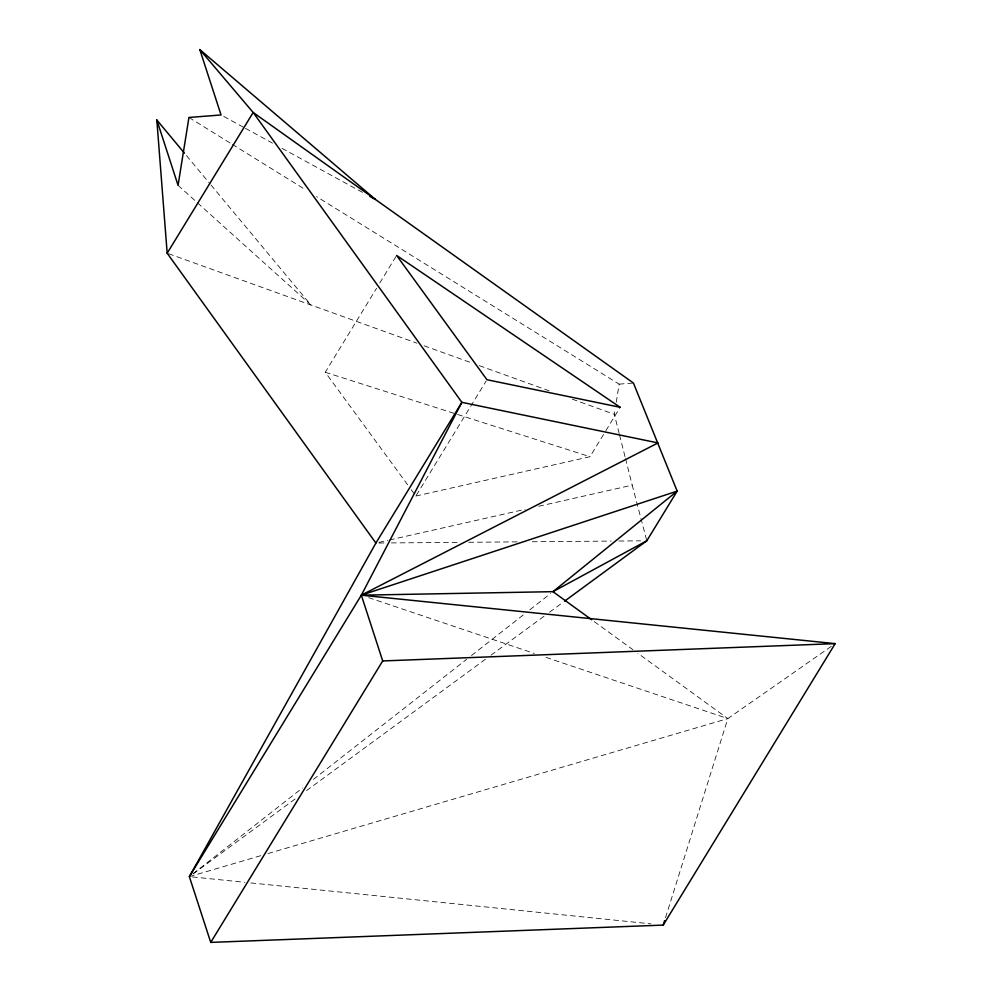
<?xml version="1.0" encoding="UTF-8"?>
<svg xmlns="http://www.w3.org/2000/svg" width="992" height="992" viewBox="0 0 992 992"><rect width="100%" height="100%" fill="white"/><g stroke="black" fill="none" stroke-linecap="round" stroke-linejoin="round"><path stroke-width="0.74" stroke-dasharray="4.96 3.72" d="M619.169 433.492L614.321 414.309L615.288 408.27M616.255 402.244L619.157 384.14L316.56 196.577M665.52 917.724L727.83 718.592L831.395 646.288M407.625 484.79L325.24 372.26L376.576 288.25M379.775 283.005L396.614 255.44M411.283 489.788L415.859 496.05L486.13 381.04M415.859 496.05L589.967 456.717L605.058 432.004M605.852 430.702L620.161 407.29M193.018 873.766L302.461 787.995M313.41 779.414L466.624 659.333M471.498 655.514L525.004 613.577M529.864 609.77L550.535 593.563M193.105 873.89L296.558 797.928M306.528 790.612L486.018 658.837M491.003 655.179L544.608 615.821M549.593 612.163L563.295 602.094M189.36 876.63L262.049 855.302M267.989 853.554L727.83 718.592L637.906 653.319M378.907 542.376L387.946 540.33M389.459 539.995L525.165 509.33M538.73 506.267L632.214 485.15L646.809 540.789M619.157 384.14L633.429 383.036M378.981 543.033L385.181 542.984M391.369 542.922L459.482 542.351M468.77 542.277L518.32 541.868M532.245 541.744L611.208 541.086M618.946 541.024L640.621 540.838M192.448 876.94L244.751 882.297M250.902 882.93L650.901 923.837M325.24 372.26L456.134 414.011M457.61 414.482L589.967 456.717M368.664 597.643L534.316 653.43M546.046 657.386L727.83 718.592M168.64 253.729L416.888 343.17M424.142 345.786L472.056 363.047M479.31 365.664L548.998 390.761M572.223 399.131L614.321 414.309M223.758 116.461L244.069 127.571M245.421 128.315L272.502 143.133M281.976 148.316L363.208 192.77M188.939 117.465L231.037 143.567M232.351 144.386L306.032 190.055M594.183 621.587L632.908 649.686M178.064 185.343L196.379 201.835M197.532 202.876L310.905 304.99L211.147 185.194M186.446 155.546L210.155 184.016M619.541 434.967L625.134 457.101M625.506 458.577L632.214 485.15"/><path stroke-width="1.49" d="M184.475 153.177L156.823 119.97L178.064 185.343L188.939 117.465L221.055 114.973L199.814 49.6L253.171 112.48L461.875 402.33L375.881 543.058L189.36 876.63L210.738 942.4L663.214 925.09L664.603 920.675M375.881 543.058L167.177 253.208L253.171 112.48L633.429 383.036L677.164 491.114L646.809 540.789L564.547 601.189M189.36 876.63L361.336 595.175L461.875 402.33L658.018 442.928L361.336 595.175L382.701 660.945L210.738 942.4M663.214 925.09L835.177 643.634L361.336 595.175L677.164 491.114L552.966 591.666L362.886 595.15M646.809 540.789L552.966 591.666L591.691 619.764M382.701 660.945L835.177 643.634M369.979 196.478L375.398 199.442L199.814 49.6M156.823 119.97L167.177 253.208M620.161 407.29L486.936 379.713L396.614 255.44L620.161 407.29"/></g></svg>
